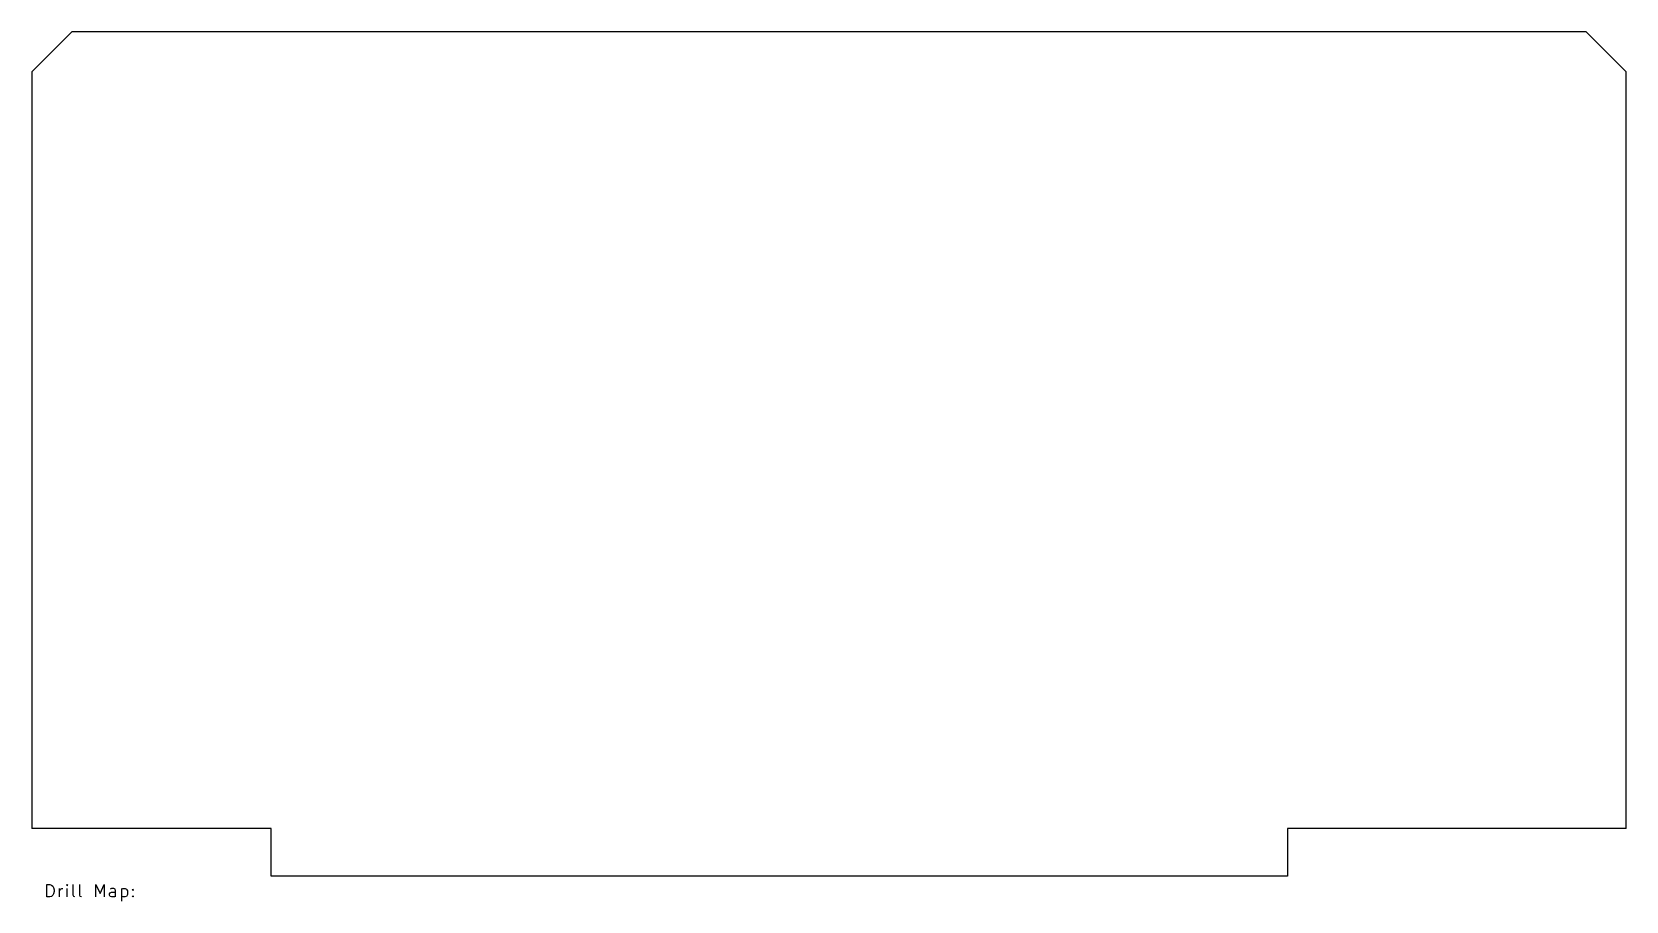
# Model space of a CAD drawing. Extents: x 0.5 to 10.5, y -6.4 to -0.9.
import ezdxf

# ---------------------------------------------------------------- set-up
doc = ezdxf.new("R2010")
doc.units = 0
doc.header["$MEASUREMENT"] = 0
doc.layers.add('BLACK', color=7, linetype='CONTINUOUS')

msp = doc.modelspace()

# ---------------------------------------------------------------- linework, layer by layer
at = {"layer": 'BLACK', "linetype": 'CONTINUOUS'}
for p, q in [((0.75, -0.9), (0.5, -1.15)), ((10.25, -0.9), (0.75, -0.9)), ((10.5, -1.15), (10.25, -0.9)), ((0.5, -1.15), (0.5, -5.9)), ((10.5, -5.9), (10.5, -1.15)), ((2, -5.9), (0.5, -5.9)), ((2, -6.2), (2, -5.9)), ((10.5, -5.9), (8.375, -5.9)), ((8.375, -5.9), (8.375, -6.2)), ((8.375, -6.2), (2, -6.2)), ((0.593925, -6.32973), (0.593925, -6.25099)), ((0.593925, -6.25099), (0.612672, -6.25099)), ((0.612672, -6.25099), (0.623921, -6.25474)), ((0.623921, -6.25474), (0.63142, -6.26224)), ((0.63142, -6.26224), (0.63517, -6.26974)), ((0.63517, -6.26974), (0.638919, -6.28474)), ((0.638919, -6.29599), (0.63517, -6.31099)), ((0.638919, -6.28474), (0.638919, -6.29599)), ((0.672665, -6.32973), (0.672665, -6.27724)), ((0.672665, -6.29224), (0.676414, -6.28474)), ((0.676414, -6.28474), (0.680164, -6.28099)), ((0.680164, -6.28099), (0.687663, -6.27724)), ((0.687663, -6.27724), (0.695162, -6.27724)), ((0.721409, -6.25099), (0.717659, -6.25474)), ((0.717659, -6.25474), (0.721409, -6.25849)), ((0.725158, -6.25474), (0.721409, -6.25099)), ((0.721409, -6.25099), (0.721409, -6.25849)), ((0.721409, -6.25849), (0.725158, -6.25474)), ((0.721409, -6.32973), (0.721409, -6.27724)), ((0.758904, -6.31849), (0.758904, -6.25099)), ((0.800149, -6.31849), (0.800149, -6.25099)), ((0.901386, -6.32973), (0.901386, -6.25099)), ((0.901386, -6.25099), (0.927633, -6.30724)), ((0.927633, -6.30724), (0.95388, -6.25099)), ((0.95388, -6.25099), (0.95388, -6.32973)), ((0.998874, -6.27724), (0.991375, -6.28099)), ((0.991375, -6.30349), (0.998874, -6.29974)), ((1.01387, -6.27724), (0.998874, -6.27724)), ((0.998874, -6.29974), (1.01762, -6.29974)), ((1.02137, -6.28099), (1.01387, -6.27724)), ((1.01762, -6.29974), (1.02512, -6.29599)), ((1.02512, -6.28849), (1.02137, -6.28099)), ((1.02512, -6.32973), (1.02512, -6.28849)), ((1.06262, -6.27724), (1.06262, -6.35598)), ((1.06262, -6.28099), (1.07012, -6.27724)), ((1.07012, -6.27724), (1.08511, -6.27724)), ((1.08511, -6.27724), (1.09261, -6.28099)), ((1.09261, -6.28099), (1.09636, -6.28474)), ((1.09636, -6.28474), (1.10011, -6.29224)), ((1.10011, -6.29224), (1.10011, -6.31474)), ((1.13011, -6.28474), (1.13386, -6.28099)), ((1.13386, -6.28849), (1.13011, -6.28474)), ((1.13386, -6.28099), (1.13761, -6.28474)), ((1.13386, -6.28099), (1.13386, -6.28849)), ((1.13761, -6.28474), (1.13386, -6.28849)), ((0.612672, -6.32973), (0.593925, -6.32973)), ((0.623921, -6.32599), (0.612672, -6.32973)), ((0.63142, -6.31849), (0.623921, -6.32599)), ((0.63517, -6.31099), (0.63142, -6.31849)), ((0.762654, -6.32599), (0.758904, -6.31849)), ((0.770153, -6.32973), (0.762654, -6.32599)), ((0.803899, -6.32599), (0.800149, -6.31849)), ((0.811398, -6.32973), (0.803899, -6.32599)), ((0.987626, -6.31099), (0.991375, -6.30349)), ((0.987626, -6.31849), (0.987626, -6.31099)), ((0.991375, -6.32599), (0.987626, -6.31849)), ((0.998874, -6.32973), (0.991375, -6.32599)), ((1.01762, -6.32973), (0.998874, -6.32973)), ((1.02512, -6.32599), (1.01762, -6.32973)), ((1.07012, -6.32973), (1.06262, -6.32599)), ((1.08511, -6.32973), (1.07012, -6.32973)), ((1.09261, -6.32599), (1.08511, -6.32973)), ((1.09636, -6.32224), (1.09261, -6.32599)), ((1.10011, -6.31474), (1.09636, -6.32224)), ((1.13011, -6.32599), (1.13386, -6.32224)), ((1.13386, -6.32973), (1.13011, -6.32599)), ((1.13386, -6.32224), (1.13761, -6.32599)), ((1.13386, -6.32224), (1.13386, -6.32973)), ((1.13761, -6.32599), (1.13386, -6.32973))]:
    msp.add_line(p, q, dxfattribs=at)

doc.saveas('drawing.dxf')
